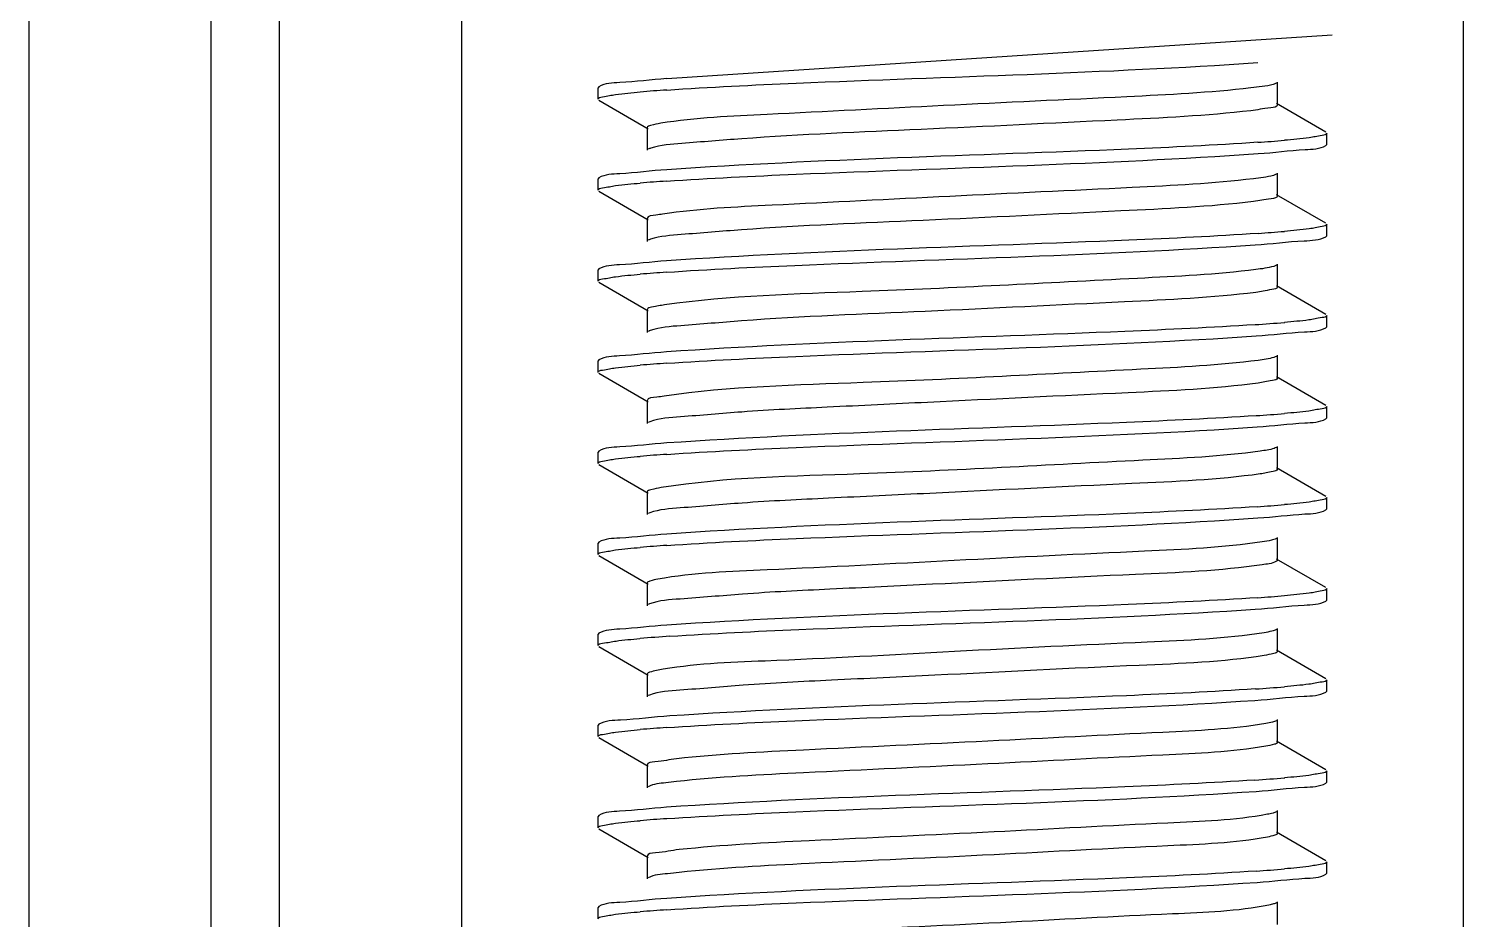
# Model space of a CAD drawing. Extents: x -427546 to -314919, y 698702 to 968782.
# Drawn here: x -415004.5 to -414770.1, y 912210.6 to 912356.2 of the extents above; entities that cross this region are included whole.
import ezdxf

# ---------------------------------------------------------------- set-up
doc = ezdxf.new("R2010")
doc.units = 0
doc.header["$LTSCALE"] = 1000
doc.header["$MEASUREMENT"] = 0
doc.layers.get('0').update_dxf_attribs({"linetype": 'CONTINUOUS'})

msp = doc.modelspace()

# ---------------------------------------------------------------- linework, layer by layer
at = {"linetype": 'CONTINUOUS'}
for p, q in [((-415004.48, 912764.98), (-415004.48, 909801.84)), ((-414974.72, 912764.98), (-414974.72, 909801.84)), ((-414963.55, 912764.98), (-414963.55, 909801.84)), ((-414933.79, 912764.98), (-414933.79, 909801.84)), ((-414770.08, 912764.98), (-414770.08, 909801.84)), ((-414900.22, 912348), (-414791.51, 912355.14)), ((-414911.32, 912346.69), (-414911.46, 912346.52)), ((-414911.46, 912344.66), (-414911.46, 912346.52)), ((-414911.46, 912344.66), (-414911.46, 912346.52)), ((-414800.46, 912343.73), (-414800.46, 912347.45)), ((-414911.32, 912344.5), (-414903.25, 912339.82)), ((-414792.54, 912339.24), (-414800.62, 912343.92)), ((-414903.41, 912340.01), (-414903.41, 912336.29)), ((-414792.4, 912337.22), (-414792.4, 912339.08)), ((-414792.4, 912337.22), (-414792.4, 912339.08)), ((-414792.54, 912337.06), (-414792.4, 912337.22)), ((-414911.32, 912331.8), (-414911.46, 912331.64)), ((-414800.46, 912328.85), (-414800.46, 912332.57)), ((-414911.46, 912329.78), (-414911.46, 912331.64)), ((-414911.46, 912329.78), (-414911.46, 912331.64)), ((-414911.32, 912329.62), (-414903.25, 912324.94)), ((-414792.54, 912324.36), (-414800.62, 912329.04)), ((-414903.41, 912325.13), (-414903.41, 912321.41)), ((-414792.4, 912322.34), (-414792.4, 912324.2)), ((-414792.4, 912322.34), (-414792.4, 912324.2)), ((-414792.54, 912322.18), (-414792.4, 912322.34)), ((-414911.32, 912316.92), (-414911.46, 912316.76)), ((-414911.46, 912314.9), (-414911.46, 912316.76)), ((-414911.46, 912314.9), (-414911.46, 912316.76)), ((-414800.46, 912313.97), (-414800.46, 912317.69)), ((-414911.32, 912314.73), (-414903.25, 912310.06)), ((-414792.54, 912309.48), (-414800.62, 912314.16)), ((-414903.41, 912310.25), (-414903.41, 912306.53)), ((-414792.4, 912307.46), (-414792.4, 912309.32)), ((-414792.4, 912307.46), (-414792.4, 912309.32)), ((-414792.54, 912307.29), (-414792.4, 912307.46)), ((-414911.32, 912302.04), (-414911.46, 912301.87)), ((-414911.46, 912300.01), (-414911.46, 912301.87)), ((-414911.46, 912300.01), (-414911.46, 912301.87)), ((-414800.46, 912299.08), (-414800.46, 912302.8)), ((-414911.32, 912299.85), (-414903.25, 912295.17)), ((-414792.54, 912294.6), (-414800.62, 912299.27)), ((-414903.41, 912295.36), (-414903.41, 912291.64)), ((-414792.4, 912292.57), (-414792.4, 912294.43)), ((-414902.97, 912291.95), (-414903.24, 912291.83)), ((-414792.54, 912292.41), (-414792.4, 912292.57)), ((-414800.46, 912284.2), (-414800.46, 912287.92)), ((-414911.32, 912287.15), (-414911.46, 912286.99)), ((-414911.46, 912285.13), (-414911.46, 912286.99)), ((-414911.46, 912285.13), (-414911.46, 912286.99)), ((-414911.32, 912284.97), (-414903.25, 912280.29)), ((-414792.54, 912279.71), (-414800.62, 912284.39)), ((-414903.41, 912280.48), (-414903.41, 912276.76)), ((-414792.4, 912277.69), (-414792.4, 912279.55)), ((-414792.4, 912277.69), (-414792.4, 912279.55)), ((-414903, 912277.06), (-414903.25, 912276.95)), ((-414792.54, 912277.53), (-414792.4, 912277.69)), ((-414911.32, 912272.27), (-414911.46, 912272.11)), ((-414911.46, 912270.25), (-414911.46, 912272.11)), ((-414911.46, 912270.25), (-414911.46, 912272.11)), ((-414800.46, 912269.32), (-414800.46, 912273.04)), ((-414911.32, 912270.09), (-414903.25, 912265.41)), ((-414792.54, 912264.83), (-414800.62, 912269.51)), ((-414903.41, 912265.6), (-414903.41, 912261.88)), ((-414792.4, 912262.81), (-414792.4, 912264.67)), ((-414792.4, 912262.81), (-414792.4, 912264.67)), ((-414903.03, 912262.16), (-414903.25, 912262.06)), ((-414792.54, 912262.64), (-414792.4, 912262.81)), ((-414911.32, 912257.39), (-414911.46, 912257.23)), ((-414911.46, 912255.37), (-414911.46, 912257.23)), ((-414911.46, 912255.37), (-414911.46, 912257.23)), ((-414800.46, 912254.43), (-414800.46, 912258.16)), ((-414911.32, 912255.2), (-414903.25, 912250.53)), ((-414792.54, 912249.95), (-414800.62, 912254.62)), ((-414903.41, 912250.71), (-414903.41, 912246.99)), ((-414792.4, 912247.92), (-414792.4, 912249.78)), ((-414792.4, 912247.92), (-414792.4, 912249.78)), ((-414792.54, 912247.76), (-414792.4, 912247.92)), ((-414903.05, 912247.27), (-414903.25, 912247.18)), ((-414800.46, 912239.55), (-414800.46, 912243.27)), ((-414911.32, 912242.51), (-414911.46, 912242.34)), ((-414911.46, 912240.48), (-414911.46, 912242.34)), ((-414911.46, 912240.48), (-414911.46, 912242.34)), ((-414911.32, 912240.32), (-414903.25, 912235.64)), ((-414792.54, 912235.06), (-414800.62, 912239.74)), ((-414903.41, 912235.83), (-414903.41, 912232.11)), ((-414792.4, 912233.04), (-414792.4, 912234.9)), ((-414792.4, 912233.04), (-414792.4, 912234.9)), ((-414792.54, 912232.88), (-414792.4, 912233.04)), ((-414911.32, 912227.62), (-414911.46, 912227.46)), ((-414911.46, 912225.6), (-414911.46, 912227.46)), ((-414911.46, 912225.6), (-414911.46, 912227.46)), ((-414800.46, 912224.67), (-414800.46, 912228.39)), ((-414911.32, 912225.44), (-414903.25, 912220.76)), ((-414792.54, 912220.18), (-414800.62, 912224.86)), ((-414903.41, 912220.95), (-414903.41, 912217.23)), ((-414792.4, 912218.16), (-414792.4, 912220.02)), ((-414792.4, 912218.16), (-414792.4, 912220.02)), ((-414792.54, 912217.99), (-414792.4, 912218.16)), ((-414911.32, 912212.74), (-414911.46, 912212.58)), ((-414911.46, 912210.72), (-414911.46, 912212.58)), ((-414911.46, 912210.72), (-414911.46, 912212.58)), ((-414800.46, 912209.79), (-414800.46, 912213.51))]:
    msp.add_line(p, q, dxfattribs=at)
for centre, radius, start, end in [((-414883.11, 912090.62), 256.09, 93.8309, 94.8034), ((-414820.74, 912592.96), 255.93, 273.831, 274.805), ((-414883.17, 912076.43), 255.4, 93.8384, 94.8035), ((-414820.67, 912577.21), 255.06, 273.8416, 274.804), ((-414883.16, 912061.5), 255.44, 93.8379, 94.8036), ((-414821.34, 912570.76), 263.52, 273.7501, 274.8057), ((-414883.1, 912045.88), 256.19, 93.83, 94.8034), ((-414821.09, 912552.65), 260.28, 273.7834, 274.8062), ((-414883.09, 912030.82), 256.36, 93.8281, 94.8033), ((-414820.88, 912535.19), 257.7, 273.8111, 274.8058), ((-414883.11, 912016.19), 256.11, 93.8308, 94.8034), ((-414820.75, 912518.59), 255.97, 273.8305, 274.805), ((-414882.46, 911993.18), 264.26, 93.743, 94.805), ((-414821.27, 912510.28), 262.57, 273.7591, 274.8063), ((-414883.16, 911987.12), 255.41, 93.8383, 94.8036), ((-414821.35, 912496.46), 263.63, 273.7489, 274.8056), ((-414883.1, 911971.47), 256.18, 93.8301, 94.8034), ((-414821.1, 912478.33), 260.38, 273.7824, 274.8062), ((-414883.09, 911956.4), 256.36, 93.8281, 94.8033)]:
    msp.add_arc(centre, radius, start, end, dxfattribs=at)
for points, knots in [([(-414900.22, 912346.14), (-414893.17, 912346.62), (-414860.98, 912348.17), (-414828.75, 912348.92), (-414803.64, 912350.62)], [0, 0, 0, 0, 0.219207, 1, 1, 1, 1]), ([(-414900.21, 912348), (-414902.78, 912347.83), (-414906.39, 912347.33), (-414910.32, 912347.26), (-414911.32, 912346.69)], [0, 0, 0, 0, 0.690341, 1, 1, 1, 1]), ([(-414804.78, 912346.48), (-414811.51, 912345.7), (-414828.28, 912344.86), (-414854.64, 912343.64), (-414880.01, 912342.3), (-414895.47, 912341.62), (-414901.21, 912340.71)], [0, 0, 0, 0, 0.210492, 0.520764, 0.819615, 1, 1, 1, 1]), ([(-414800.62, 912347.27), (-414800.78, 912347.17), (-414802.15, 912346.75), (-414803.56, 912346.62), (-414804.78, 912346.48)], [0, 0, 0, 0, 0.130925, 1, 1, 1, 1]), ([(-414911.46, 912344.66), (-414911.46, 912344.93), (-414910.03, 912345.11), (-414909.31, 912345.31), (-414908.59, 912345.4)], [0, 0, 0, 0, 0.271512, 1, 1, 1, 1]), ([(-414800.46, 912343.73), (-414800.45, 912343.33), (-414802.65, 912343.19), (-414803.7, 912342.88), (-414804.78, 912342.76)], [0, 0, 0, 0, 0.268344, 1, 1, 1, 1]), ([(-414804.78, 912342.76), (-414812.04, 912341.92), (-414830.03, 912341.08), (-414857.75, 912339.69), (-414881.52, 912338.75), (-414896.18, 912337.52), (-414901.2, 912337.15), (-414902.83, 912336.65)], [0, 0, 0, 0, 0.223118, 0.549331, 0.848052, 0.947905, 1, 1, 1, 1]), ([(-414901.21, 912340.71), (-414901.76, 912340.62), (-414902.36, 912340.48), (-414903.41, 912340.23), (-414903.41, 912340.01)], [0, 0, 0, 0, 0.719855, 1, 1, 1, 1]), ([(-414792.4, 912339.08), (-414792.4, 912338.81), (-414793.82, 912338.63), (-414794.54, 912338.44), (-414795.25, 912338.35)], [0, 0, 0, 0, 0.27162, 1, 1, 1, 1]), ([(-414902.83, 912336.65), (-414902.91, 912336.62), (-414903.05, 912336.57), (-414903.19, 912336.51), (-414903.24, 912336.48)], [0, 0, 0, 0, 0.565422, 1, 1, 1, 1]), ([(-414803.64, 912337.6), (-414810.69, 912337.12), (-414842.88, 912335.57), (-414875.12, 912334.83), (-414900.22, 912333.12)], [0, 0, 0, 0, 0.219225, 1, 1, 1, 1]), ([(-414803.58, 912335.75), (-414801.03, 912335.92), (-414797.44, 912336.42), (-414793.54, 912336.49), (-414792.54, 912337.06)], [0, 0, 0, 0, 0.690204, 1, 1, 1, 1]), ([(-414900.26, 912331.26), (-414893.21, 912331.74), (-414860.98, 912333.29), (-414828.72, 912334.03), (-414803.58, 912335.75)], [0, 0, 0, 0, 0.219144, 1, 1, 1, 1]), ([(-414900.22, 912333.12), (-414902.79, 912332.95), (-414906.39, 912332.45), (-414910.32, 912332.38), (-414911.32, 912331.8)], [0, 0, 0, 0, 0.690315, 1, 1, 1, 1]), ([(-414800.62, 912332.38), (-414800.77, 912332.3), (-414802, 912331.91), (-414803.27, 912331.77), (-414804.37, 912331.64)], [0, 0, 0, 0, 0.133703, 1, 1, 1, 1]), ([(-414911.46, 912329.78), (-414911.46, 912330.05), (-414910.04, 912330.23), (-414909.32, 912330.42), (-414908.6, 912330.52)], [0, 0, 0, 0, 0.271571, 1, 1, 1, 1]), ([(-414804.37, 912331.64), (-414810.95, 912330.85), (-414827.51, 912330.03), (-414853.73, 912328.79), (-414879.29, 912327.47), (-414894.99, 912326.75), (-414900.9, 912325.87)], [0, 0, 0, 0, 0.205418, 0.513768, 0.814544, 1, 1, 1, 1]), ([(-414804.37, 912327.92), (-414811.57, 912327.05), (-414829.59, 912326.23), (-414857.45, 912324.81), (-414881.46, 912323.89), (-414896.23, 912322.63), (-414901.27, 912322.27), (-414902.88, 912321.75)], [0, 0, 0, 0, 0.220204, 0.547586, 0.848383, 0.94851, 1, 1, 1, 1]), ([(-414800.46, 912328.85), (-414800.45, 912328.49), (-414802.43, 912328.31), (-414803.39, 912328.04), (-414804.37, 912327.92)], [0, 0, 0, 0, 0.269649, 1, 1, 1, 1]), ([(-414900.9, 912325.87), (-414901.27, 912325.82), (-414901.98, 912325.61), (-414903.41, 912325.64), (-414903.41, 912325.13)], [0, 0, 0, 0, 0.421018, 1, 1, 1, 1]), ([(-414803.58, 912322.72), (-414810.63, 912322.24), (-414842.86, 912320.69), (-414875.13, 912319.95), (-414900.26, 912318.23)], [0, 0, 0, 0, 0.219059, 1, 1, 1, 1]), ([(-414792.4, 912324.2), (-414792.4, 912323.93), (-414793.82, 912323.75), (-414794.54, 912323.56), (-414795.25, 912323.46)], [0, 0, 0, 0, 0.271621, 1, 1, 1, 1]), ([(-414902.88, 912321.75), (-414902.95, 912321.72), (-414903.08, 912321.68), (-414903.19, 912321.63), (-414903.24, 912321.6)], [0, 0, 0, 0, 0.559972, 1, 1, 1, 1]), ([(-414900.26, 912316.37), (-414893.27, 912316.85), (-414861.22, 912318.4), (-414829.13, 912319.16), (-414804.11, 912320.83)], [0, 0, 0, 0, 0.218315, 1, 1, 1, 1]), ([(-414804.11, 912320.83), (-414801.43, 912321.01), (-414797.68, 912321.53), (-414793.58, 912321.58), (-414792.54, 912322.18)], [0, 0, 0, 0, 0.691064, 1, 1, 1, 1]), ([(-414900.26, 912318.23), (-414902.82, 912318.06), (-414906.41, 912317.56), (-414910.32, 912317.49), (-414911.32, 912316.92)], [0, 0, 0, 0, 0.690246, 1, 1, 1, 1]), ([(-414911.46, 912314.9), (-414911.46, 912315.17), (-414910.04, 912315.35), (-414909.32, 912315.54), (-414908.6, 912315.63)], [0, 0, 0, 0, 0.271569, 1, 1, 1, 1]), ([(-414803.99, 912316.81), (-414810.4, 912315.99), (-414831.88, 912314.97), (-414864.04, 912313.16), (-414889.9, 912312.54), (-414900.57, 912311.04)], [0, 0, 0, 0, 0.200359, 0.665926, 1, 1, 1, 1]), ([(-414800.62, 912317.5), (-414800.76, 912317.42), (-414801.86, 912317.06), (-414803, 912316.93), (-414803.99, 912316.81)], [0, 0, 0, 0, 0.136714, 1, 1, 1, 1]), ([(-414803.99, 912313.08), (-414811.11, 912312.18), (-414829.15, 912311.38), (-414857.13, 912309.93), (-414881.37, 912309.03), (-414896.26, 912307.73), (-414901.33, 912307.39), (-414902.93, 912306.85)], [0, 0, 0, 0, 0.217121, 0.545559, 0.848485, 0.948981, 1, 1, 1, 1]), ([(-414800.46, 912313.97), (-414800.45, 912313.64), (-414802.22, 912313.44), (-414803.1, 912313.2), (-414803.99, 912313.08)], [0, 0, 0, 0, 0.271205, 1, 1, 1, 1]), ([(-414900.57, 912311.04), (-414901.28, 912310.94), (-414902.02, 912310.75), (-414903.41, 912310.52), (-414903.41, 912310.25)], [0, 0, 0, 0, 0.725085, 1, 1, 1, 1]), ([(-414792.4, 912309.32), (-414792.4, 912309.04), (-414793.86, 912308.87), (-414794.59, 912308.66), (-414795.33, 912308.57)], [0, 0, 0, 0, 0.271165, 1, 1, 1, 1]), ([(-414902.93, 912306.85), (-414902.99, 912306.83), (-414903.1, 912306.79), (-414903.2, 912306.74), (-414903.24, 912306.71)], [0, 0, 0, 0, 0.555073, 1, 1, 1, 1]), ([(-414804.11, 912307.8), (-414811.18, 912307.33), (-414843.24, 912305.8), (-414875.32, 912305.05), (-414900.26, 912303.35)], [0, 0, 0, 0, 0.221032, 1, 1, 1, 1]), ([(-414803.91, 912305.96), (-414801.28, 912306.13), (-414797.59, 912306.65), (-414793.57, 912306.7), (-414792.54, 912307.29)], [0, 0, 0, 0, 0.69076, 1, 1, 1, 1]), ([(-414900.22, 912301.49), (-414893.2, 912301.97), (-414861.1, 912303.52), (-414828.96, 912304.27), (-414803.91, 912305.96)], [0, 0, 0, 0, 0.218794, 1, 1, 1, 1]), ([(-414900.26, 912303.35), (-414902.82, 912303.18), (-414906.41, 912302.68), (-414910.32, 912302.61), (-414911.32, 912302.04)], [0, 0, 0, 0, 0.690251, 1, 1, 1, 1]), ([(-414803.62, 912301.97), (-414809.96, 912301.13), (-414831.51, 912300.13), (-414863.82, 912298.26), (-414889.91, 912297.68), (-414900.67, 912296.14)], [0, 0, 0, 0, 0.197233, 0.664604, 1, 1, 1, 1]), ([(-414800.62, 912302.62), (-414800.74, 912302.54), (-414801.72, 912302.21), (-414802.75, 912302.09), (-414803.62, 912301.97)], [0, 0, 0, 0, 0.139964, 1, 1, 1, 1]), ([(-414911.46, 912300.01), (-414911.46, 912300.29), (-414910.03, 912300.46), (-414909.31, 912300.66), (-414908.59, 912300.75)], [0, 0, 0, 0, 0.271503, 1, 1, 1, 1]), ([(-414800.46, 912299.08), (-414800.46, 912298.78), (-414802.02, 912298.57), (-414802.83, 912298.35), (-414803.62, 912298.25)], [0, 0, 0, 0, 0.272967, 1, 1, 1, 1]), ([(-414803.62, 912298.25), (-414810.66, 912297.31), (-414828.7, 912296.52), (-414852.16, 912295.36), (-414873.19, 912294.35), (-414886.68, 912293.7), (-414896.28, 912292.83), (-414901.38, 912292.51), (-414902.97, 912291.95)], [0, 0, 0, 0, 0.213883, 0.543283, 0.707942, 0.848388, 0.949336, 1, 1, 1, 1]), ([(-414900.67, 912296.14), (-414901.07, 912296.08), (-414901.84, 912295.86), (-414903.41, 912295.91), (-414903.41, 912295.36)], [0, 0, 0, 0, 0.42179, 1, 1, 1, 1]), ([(-414792.4, 912294.43), (-414792.4, 912294.16), (-414793.84, 912293.98), (-414794.56, 912293.79), (-414795.29, 912293.69)], [0, 0, 0, 0, 0.27139, 1, 1, 1, 1]), ([(-414803.91, 912292.93), (-414810.97, 912292.46), (-414843.08, 912290.92), (-414875.22, 912290.17), (-414900.22, 912288.47)], [0, 0, 0, 0, 0.220239, 1, 1, 1, 1]), ([(-414803.75, 912291.09), (-414801.16, 912291.26), (-414797.52, 912291.77), (-414793.55, 912291.83), (-414792.54, 912292.41)], [0, 0, 0, 0, 0.690501, 1, 1, 1, 1]), ([(-414900.21, 912286.61), (-414893.17, 912287.09), (-414861.02, 912288.64), (-414828.83, 912289.39), (-414803.75, 912291.09)], [0, 0, 0, 0, 0.219088, 1, 1, 1, 1]), ([(-414900.22, 912288.47), (-414902.79, 912288.3), (-414906.39, 912287.8), (-414910.32, 912287.73), (-414911.32, 912287.15)], [0, 0, 0, 0, 0.690324, 1, 1, 1, 1]), ([(-414800.62, 912287.73), (-414800.73, 912287.67), (-414801.59, 912287.36), (-414802.5, 912287.24), (-414803.27, 912287.13)], [0, 0, 0, 0, 0.143518, 1, 1, 1, 1]), ([(-414911.46, 912285.13), (-414911.46, 912285.4), (-414910.03, 912285.58), (-414909.31, 912285.78), (-414908.59, 912285.87)], [0, 0, 0, 0, 0.27149, 1, 1, 1, 1]), ([(-414803.27, 912287.13), (-414809.61, 912286.24), (-414831.48, 912285.28), (-414864.04, 912283.28), (-414890.44, 912282.87), (-414901.15, 912281.18)], [0, 0, 0, 0, 0.195888, 0.668212, 1, 1, 1, 1]), ([(-414803.27, 912283.41), (-414810.22, 912282.43), (-414828.26, 912281.68), (-414851.76, 912280.49), (-414872.97, 912279.48), (-414886.61, 912278.83), (-414896.28, 912277.94), (-414901.42, 912277.63), (-414903, 912277.06)], [0, 0, 0, 0, 0.210506, 0.540786, 0.706621, 0.84812, 0.949594, 1, 1, 1, 1]), ([(-414800.46, 912284.2), (-414800.46, 912283.93), (-414801.84, 912283.7), (-414802.56, 912283.51), (-414803.27, 912283.41)], [0, 0, 0, 0, 0.275042, 1, 1, 1, 1]), ([(-414901.15, 912281.18), (-414901.72, 912281.09), (-414902.32, 912280.95), (-414903.41, 912280.7), (-414903.41, 912280.48)], [0, 0, 0, 0, 0.720573, 1, 1, 1, 1]), ([(-414803.75, 912278.06), (-414810.81, 912277.59), (-414842.96, 912276.04), (-414875.15, 912275.29), (-414900.21, 912273.59)], [0, 0, 0, 0, 0.219626, 1, 1, 1, 1]), ([(-414792.4, 912279.55), (-414792.4, 912279.28), (-414793.82, 912279.1), (-414794.55, 912278.91), (-414795.26, 912278.81)], [0, 0, 0, 0, 0.271542, 1, 1, 1, 1]), ([(-414900.22, 912271.73), (-414893.17, 912272.21), (-414860.98, 912273.76), (-414828.75, 912274.5), (-414803.64, 912276.21)], [0, 0, 0, 0, 0.219207, 1, 1, 1, 1]), ([(-414803.64, 912276.21), (-414801.08, 912276.38), (-414797.47, 912276.88), (-414793.54, 912276.95), (-414792.54, 912277.53)], [0, 0, 0, 0, 0.690315, 1, 1, 1, 1]), ([(-414900.21, 912273.59), (-414902.78, 912273.41), (-414906.39, 912272.91), (-414910.32, 912272.85), (-414911.32, 912272.27)], [0, 0, 0, 0, 0.690341, 1, 1, 1, 1]), ([(-414911.46, 912270.25), (-414911.46, 912270.52), (-414910.03, 912270.7), (-414909.31, 912270.89), (-414908.59, 912270.99)], [0, 0, 0, 0, 0.271511, 1, 1, 1, 1]), ([(-414802.94, 912272.3), (-414809.31, 912271.35), (-414826.14, 912270.62), (-414853.11, 912269.29), (-414879.58, 912267.84), (-414895.8, 912267.27), (-414901.68, 912266.21)], [0, 0, 0, 0, 0.195054, 0.509751, 0.81902, 1, 1, 1, 1]), ([(-414800.62, 912272.85), (-414800.87, 912272.71), (-414801.66, 912272.52), (-414802.44, 912272.37), (-414802.94, 912272.3)], [0, 0, 0, 0, 0.361946, 1, 1, 1, 1]), ([(-414802.94, 912268.58), (-414809.79, 912267.55), (-414827.82, 912266.85), (-414851.35, 912265.62), (-414872.74, 912264.61), (-414886.52, 912263.96), (-414896.27, 912263.04), (-414901.45, 912262.76), (-414903.03, 912262.16)], [0, 0, 0, 0, 0.207, 0.538089, 0.705109, 0.8477, 0.949766, 1, 1, 1, 1]), ([(-414800.46, 912269.32), (-414800.46, 912269.24), (-414801.31, 912268.64), (-414802.15, 912268.7), (-414802.94, 912268.58)], [0, 0, 0, 0, 0.092175, 1, 1, 1, 1]), ([(-414901.68, 912266.21), (-414902.11, 912266.13), (-414902.6, 912266.02), (-414903.41, 912265.77), (-414903.41, 912265.6)], [0, 0, 0, 0, 0.714305, 1, 1, 1, 1]), ([(-414792.4, 912264.67), (-414792.4, 912264.4), (-414793.82, 912264.22), (-414794.54, 912264.02), (-414795.25, 912263.93)], [0, 0, 0, 0, 0.271618, 1, 1, 1, 1]), ([(-414803.64, 912263.19), (-414810.69, 912262.71), (-414842.89, 912261.16), (-414875.12, 912260.41), (-414900.22, 912258.71)], [0, 0, 0, 0, 0.219234, 1, 1, 1, 1]), ([(-414804.06, 912261.3), (-414801.39, 912261.48), (-414797.65, 912262), (-414793.58, 912262.05), (-414792.54, 912262.64)], [0, 0, 0, 0, 0.690986, 1, 1, 1, 1]), ([(-414899.71, 912256.88), (-414892.69, 912257.35), (-414860.81, 912258.88), (-414828.88, 912259.64), (-414804.06, 912261.3)], [0, 0, 0, 0, 0.220435, 1, 1, 1, 1]), ([(-414900.22, 912258.71), (-414902.79, 912258.53), (-414906.39, 912258.03), (-414910.32, 912257.96), (-414911.32, 912257.39)], [0, 0, 0, 0, 0.690316, 1, 1, 1, 1]), ([(-414802.64, 912257.46), (-414808.94, 912256.46), (-414825.87, 912255.78), (-414853.04, 912254.42), (-414879.73, 912252.92), (-414896.07, 912252.41), (-414901.9, 912251.29)], [0, 0, 0, 0, 0.192604, 0.509424, 0.820982, 1, 1, 1, 1]), ([(-414800.62, 912257.97), (-414800.84, 912257.84), (-414801.53, 912257.66), (-414802.2, 912257.53), (-414802.64, 912257.46)], [0, 0, 0, 0, 0.367593, 1, 1, 1, 1]), ([(-414911.46, 912255.37), (-414911.46, 912255.64), (-414910, 912255.82), (-414909.26, 912256.02), (-414908.52, 912256.11)], [0, 0, 0, 0, 0.271089, 1, 1, 1, 1]), ([(-414800.46, 912254.43), (-414800.46, 912254.22), (-414801.5, 912253.97), (-414802.09, 912253.83), (-414802.64, 912253.74)], [0, 0, 0, 0, 0.280331, 1, 1, 1, 1]), ([(-414802.64, 912253.74), (-414809.37, 912252.67), (-414827.38, 912252.01), (-414850.92, 912250.76), (-414872.49, 912249.74), (-414886.42, 912249.09), (-414896.25, 912248.15), (-414901.48, 912247.88), (-414903.05, 912247.27)], [0, 0, 0, 0, 0.203373, 0.535211, 0.703427, 0.847147, 0.949865, 1, 1, 1, 1]), ([(-414901.9, 912251.29), (-414902.28, 912251.22), (-414902.72, 912251.12), (-414903.41, 912250.87), (-414903.41, 912250.71)], [0, 0, 0, 0, 0.710691, 1, 1, 1, 1]), ([(-414792.4, 912249.78), (-414792.4, 912249.51), (-414793.85, 912249.33), (-414794.58, 912249.13), (-414795.31, 912249.04)], [0, 0, 0, 0, 0.271257, 1, 1, 1, 1]), ([(-414804.06, 912248.28), (-414811.06, 912247.81), (-414842.95, 912246.28), (-414874.87, 912245.51), (-414899.71, 912243.86)], [0, 0, 0, 0, 0.219935, 1, 1, 1, 1]), ([(-414804.12, 912246.41), (-414801.43, 912246.59), (-414797.68, 912247.11), (-414793.58, 912247.16), (-414792.54, 912247.76)], [0, 0, 0, 0, 0.691075, 1, 1, 1, 1]), ([(-414900.26, 912241.96), (-414893.27, 912242.44), (-414861.23, 912243.98), (-414829.14, 912244.74), (-414804.12, 912246.41)], [0, 0, 0, 0, 0.218297, 1, 1, 1, 1]), ([(-414899.71, 912243.86), (-414902.4, 912243.68), (-414906.17, 912243.16), (-414910.28, 912243.11), (-414911.32, 912242.51)], [0, 0, 0, 0, 0.691141, 1, 1, 1, 1]), ([(-414800.62, 912243.08), (-414800.81, 912242.97), (-414801.4, 912242.81), (-414801.98, 912242.69), (-414802.35, 912242.63)], [0, 0, 0, 0, 0.373885, 1, 1, 1, 1]), ([(-414911.46, 912240.48), (-414911.46, 912240.75), (-414910.04, 912240.93), (-414909.32, 912241.13), (-414908.6, 912241.22)], [0, 0, 0, 0, 0.271572, 1, 1, 1, 1]), ([(-414802.35, 912242.63), (-414807.9, 912241.68), (-414823.11, 912241.05), (-414848.26, 912239.67), (-414874.76, 912238.47), (-414891.74, 912237.61), (-414898.64, 912236.86)], [0, 0, 0, 0, 0.175014, 0.471824, 0.784132, 1, 1, 1, 1]), ([(-414802.35, 912238.91), (-414807.9, 912237.96), (-414823.11, 912237.33), (-414848.26, 912235.95), (-414874.76, 912234.75), (-414891.74, 912233.89), (-414898.64, 912233.14)], [0, 0, 0, 0, 0.175014, 0.471824, 0.784132, 1, 1, 1, 1]), ([(-414800.46, 912239.55), (-414800.46, 912239.36), (-414801.35, 912239.11), (-414801.87, 912238.99), (-414802.35, 912238.91)], [0, 0, 0, 0, 0.283723, 1, 1, 1, 1]), ([(-414898.64, 912236.86), (-414899.83, 912236.73), (-414900.97, 912236.38), (-414903.41, 912236.27), (-414903.41, 912235.83)], [0, 0, 0, 0, 0.732819, 1, 1, 1, 1]), ([(-414804.12, 912233.39), (-414811.19, 912232.92), (-414843.24, 912231.38), (-414875.33, 912230.64), (-414900.26, 912228.94)], [0, 0, 0, 0, 0.22106, 1, 1, 1, 1]), ([(-414792.4, 912234.9), (-414792.4, 912234.63), (-414793.86, 912234.45), (-414794.6, 912234.25), (-414795.33, 912234.15)], [0, 0, 0, 0, 0.271157, 1, 1, 1, 1]), ([(-414898.64, 912233.14), (-414899.21, 912233.08), (-414900.74, 912232.85), (-414902.4, 912232.79), (-414903.25, 912232.3)], [0, 0, 0, 0, 0.371801, 1, 1, 1, 1]), ([(-414900.22, 912227.08), (-414893.2, 912227.56), (-414861.1, 912229.1), (-414828.97, 912229.86), (-414803.92, 912231.54)], [0, 0, 0, 0, 0.218782, 1, 1, 1, 1]), ([(-414803.92, 912231.54), (-414801.28, 912231.72), (-414797.59, 912232.23), (-414793.57, 912232.29), (-414792.54, 912232.88)], [0, 0, 0, 0, 0.69077, 1, 1, 1, 1]), ([(-414900.26, 912228.94), (-414902.82, 912228.76), (-414906.41, 912228.26), (-414910.32, 912228.2), (-414911.32, 912227.62)], [0, 0, 0, 0, 0.690248, 1, 1, 1, 1]), ([(-414911.46, 912225.6), (-414911.46, 912225.87), (-414910.03, 912226.05), (-414909.31, 912226.24), (-414908.59, 912226.34)], [0, 0, 0, 0, 0.271504, 1, 1, 1, 1]), ([(-414802.08, 912227.79), (-414807.44, 912226.8), (-414822.42, 912226.24), (-414847.35, 912224.82), (-414873.97, 912223.64), (-414891.14, 912222.76), (-414898.19, 912222.02)], [0, 0, 0, 0, 0.169916, 0.464788, 0.779028, 1, 1, 1, 1]), ([(-414800.62, 912228.2), (-414800.79, 912228.1), (-414801.28, 912227.96), (-414801.77, 912227.85), (-414802.08, 912227.79)], [0, 0, 0, 0, 0.380929, 1, 1, 1, 1]), ([(-414802.08, 912224.07), (-414807.44, 912223.08), (-414822.42, 912222.52), (-414847.35, 912221.09), (-414873.97, 912219.92), (-414891.14, 912219.04), (-414898.19, 912218.3)], [0, 0, 0, 0, 0.169916, 0.464788, 0.779028, 1, 1, 1, 1]), ([(-414800.46, 912224.67), (-414800.46, 912224.5), (-414801.21, 912224.25), (-414801.67, 912224.15), (-414802.08, 912224.07)], [0, 0, 0, 0, 0.287813, 1, 1, 1, 1]), ([(-414898.19, 912222.02), (-414899.5, 912221.89), (-414900.73, 912221.5), (-414903.41, 912221.42), (-414903.41, 912220.95)], [0, 0, 0, 0, 0.733736, 1, 1, 1, 1]), ([(-414792.4, 912220.02), (-414792.4, 912219.75), (-414793.84, 912219.57), (-414794.57, 912219.37), (-414795.29, 912219.28)], [0, 0, 0, 0, 0.271384, 1, 1, 1, 1]), ([(-414898.19, 912218.3), (-414898.83, 912218.24), (-414900.5, 912217.99), (-414902.32, 912217.95), (-414903.25, 912217.42)], [0, 0, 0, 0, 0.373853, 1, 1, 1, 1]), ([(-414803.92, 912218.52), (-414810.98, 912218.04), (-414843.08, 912216.5), (-414875.22, 912215.76), (-414900.22, 912214.06)], [0, 0, 0, 0, 0.220263, 1, 1, 1, 1]), ([(-414803.76, 912216.67), (-414801.16, 912216.85), (-414797.52, 912217.35), (-414793.55, 912217.41), (-414792.54, 912217.99)], [0, 0, 0, 0, 0.690508, 1, 1, 1, 1]), ([(-414900.21, 912212.2), (-414893.17, 912212.68), (-414861.02, 912214.22), (-414828.83, 912214.97), (-414803.76, 912216.67)], [0, 0, 0, 0, 0.219081, 1, 1, 1, 1]), ([(-414900.22, 912214.06), (-414902.79, 912213.88), (-414906.39, 912213.38), (-414910.32, 912213.32), (-414911.32, 912212.74)], [0, 0, 0, 0, 0.690323, 1, 1, 1, 1]), ([(-414801.83, 912212.96), (-414807.01, 912211.92), (-414821.74, 912211.42), (-414846.44, 912209.96), (-414873.17, 912208.8), (-414890.52, 912207.91), (-414897.73, 912207.19)], [0, 0, 0, 0, 0.164798, 0.457724, 0.773903, 1, 1, 1, 1]), ([(-414800.62, 912213.32), (-414800.76, 912213.24), (-414801.17, 912213.1), (-414801.58, 912213.01), (-414801.83, 912212.96)], [0, 0, 0, 0, 0.388853, 1, 1, 1, 1]), ([(-414911.46, 912210.72), (-414911.46, 912210.99), (-414910.03, 912211.17), (-414909.31, 912211.36), (-414908.59, 912211.46)], [0, 0, 0, 0, 0.271489, 1, 1, 1, 1])]:
    msp.add_open_spline(points, degree=3, knots=knots, dxfattribs=at)
for points in [[(-414908.59, 912345.4), (-414907.25, 912345.58), (-414905.9, 912345.7), (-414904.56, 912345.82)], [(-414795.25, 912338.35), (-414796.6, 912338.17), (-414797.95, 912338.05), (-414799.3, 912337.93)], [(-414908.6, 912330.52), (-414907.26, 912330.69), (-414905.9, 912330.82), (-414904.55, 912330.93)], [(-414795.25, 912323.46), (-414796.6, 912323.29), (-414797.96, 912323.16), (-414799.31, 912323.05)], [(-414908.6, 912315.63), (-414907.26, 912315.81), (-414905.9, 912315.93), (-414904.55, 912316.05)], [(-414795.33, 912308.57), (-414796.64, 912308.4), (-414797.95, 912308.28), (-414799.27, 912308.17)], [(-414908.59, 912300.75), (-414907.25, 912300.93), (-414905.9, 912301.05), (-414904.56, 912301.17)], [(-414795.29, 912293.69), (-414796.62, 912293.52), (-414797.95, 912293.4), (-414799.28, 912293.28)], [(-414908.59, 912285.87), (-414907.25, 912286.04), (-414905.9, 912286.17), (-414904.56, 912286.28)], [(-414795.26, 912278.81), (-414796.6, 912278.64), (-414797.95, 912278.51), (-414799.29, 912278.4)], [(-414908.59, 912270.99), (-414907.25, 912271.16), (-414905.9, 912271.29), (-414904.56, 912271.4)], [(-414795.25, 912263.93), (-414796.6, 912263.76), (-414797.95, 912263.63), (-414799.3, 912263.51)], [(-414908.52, 912256.11), (-414907.22, 912256.28), (-414905.91, 912256.4), (-414904.6, 912256.51)], [(-414795.31, 912249.04), (-414796.63, 912248.87), (-414797.95, 912248.75), (-414799.27, 912248.63)], [(-414908.6, 912241.22), (-414907.26, 912241.39), (-414905.9, 912241.52), (-414904.55, 912241.63)], [(-414795.33, 912234.15), (-414796.64, 912233.99), (-414797.95, 912233.86), (-414799.27, 912233.75)], [(-414908.59, 912226.34), (-414907.25, 912226.51), (-414905.9, 912226.64), (-414904.56, 912226.75)], [(-414795.29, 912219.28), (-414796.62, 912219.11), (-414797.95, 912218.98), (-414799.28, 912218.87)], [(-414908.59, 912211.46), (-414907.25, 912211.63), (-414905.9, 912211.75), (-414904.56, 912211.87)]]:
    msp.add_open_spline(points, degree=3, dxfattribs=at)

doc.saveas('drawing.dxf')
